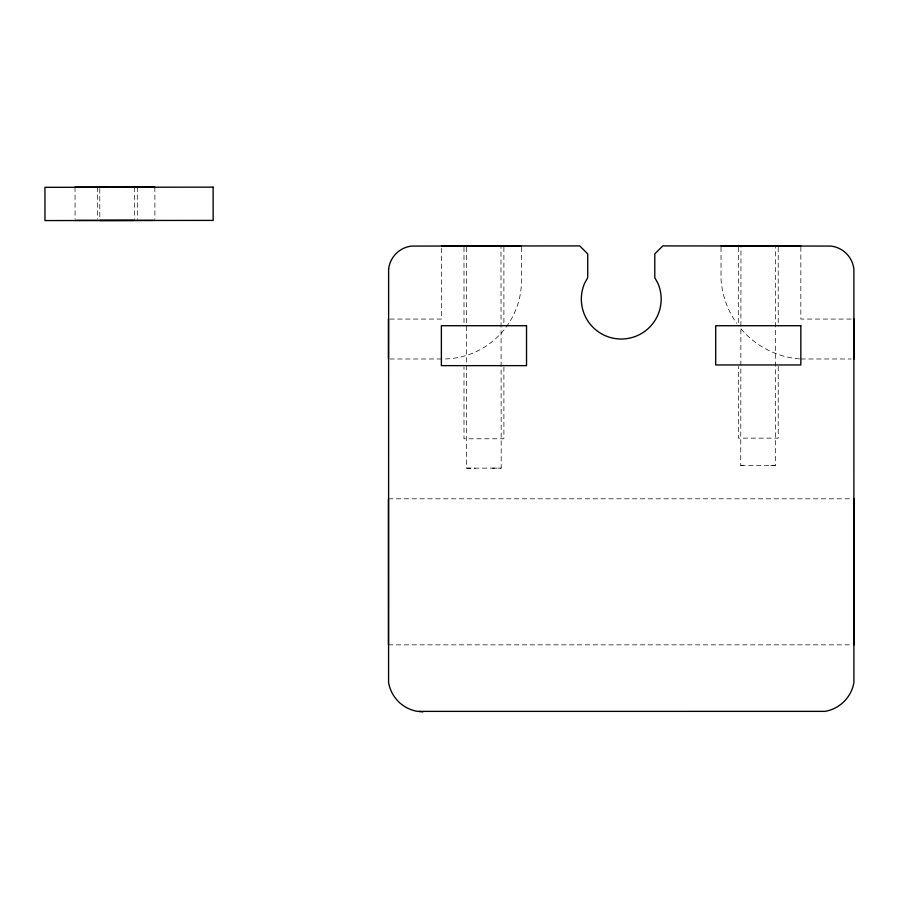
<?xml version="1.0" encoding="UTF-8"?>
<svg xmlns="http://www.w3.org/2000/svg" width="899" height="899" viewBox="0 0 899 899"><rect width="100%" height="100%" fill="white"/><g stroke="black" fill="none" stroke-linecap="round" stroke-linejoin="round"><path stroke-width="0.67" stroke-dasharray="4.5 3.37" d="M743.057 465.457L740.742 465.457L740.967 247.36M740.742 465.457L775.331 465.491L775.545 247.394M466.401 247.394L466.615 468.154L475.268 468.143M492.562 468.132L501.204 468.121L500.979 247.36M389.851 319.066L441.667 319.066L441.667 247.281M851.252 319.066L800.84 319.066L800.84 247.281M389.851 358.982L441.667 358.982M800.84 358.982L851.252 358.982M466.615 468.154L501.204 468.121M388.447 498.799L851.241 498.799M388.447 644.841L851.241 644.841M775.331 465.491L770.263 465.48M154.864 187.138L154.898 219.008M137.289 187.138L137.322 219.008M134.367 187.194L134.4 219.064M99.778 188.61L99.811 219.098M97.384 187.138L97.407 219.008M75.044 187.138L75.078 219.008M778.219 247.304L778.219 325.719M778.219 366.343L778.219 438.128L738.315 438.128L738.315 366.343M738.315 247.304L738.315 325.719M721.02 247.292L721.02 279.162A85.472 85.472 0 0 0 736.764 323.359M521.476 247.292L521.476 279.162A78.483 78.483 0 0 1 442.971 358.993M503.901 247.304L503.901 325.719M503.901 367.017L503.901 438.791L463.996 438.791L463.996 367.017M463.996 247.304L463.996 325.719M799.559 358.892A85.472 85.472 0 0 1 739.866 327.438"/><path stroke-width="1.35" d="M100.373 187.228L99.778 187.228L108.431 187.217M133.782 187.194L134.367 187.194L125.725 187.206M99.811 220.491L134.4 220.446M466.39 245.989L475.043 245.978M492.337 245.966L500.979 245.955M75.044 187.138L154.864 187.138M75.078 220.401L154.898 220.401M441.667 245.91L521.476 245.91M721.02 245.91L800.84 245.91M740.967 245.955L743.282 245.966M775.556 245.989L773.23 245.989M418.956 711.502L422.923 711.862M854.05 319.066L854.05 358.982M854.05 498.799L854.05 644.841M388.447 319.066L388.447 358.982M388.447 498.799L388.447 644.841M388.626 269.015L388.582 682.453A35.252 35.252 0 0 0 417.496 711.379L825.001 711.367A35.275 35.275 0 0 0 853.915 682.453L853.881 269.015A26.161 26.161 0 0 0 830.934 246.079L662.777 245.91L654.787 253.889L654.787 277.656L657.877 283.264A39.904 39.904 0 0 1 621.254 339.024A39.904 39.904 0 0 1 584.62 283.264L587.71 277.656L587.71 253.889L579.731 245.91L411.562 246.079A26.161 26.161 0 0 0 388.626 269.015M213.108 187.138L44.95 187.318L44.984 220.57L213.153 220.401L213.108 187.138M526.522 325.719L441.375 325.719L441.375 365.635L526.522 365.635L526.522 325.719M800.84 325.719L715.705 325.719L715.705 364.96L800.84 364.96L800.84 325.719"/></g></svg>
